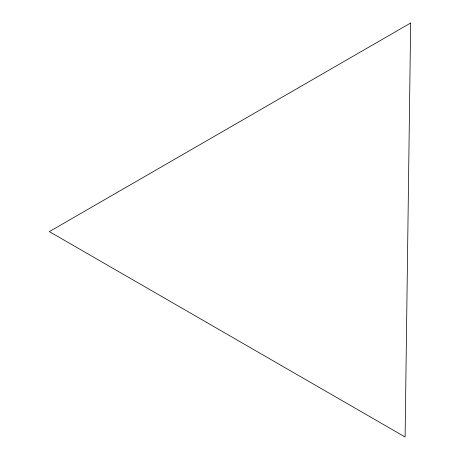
<?xml version="1.0" encoding="UTF-8"?>
<svg xmlns="http://www.w3.org/2000/svg" width="460" height="460" viewBox="0 0 460 460"><rect width="100%" height="100%" fill="white"/><g stroke="black" fill="none" stroke-linecap="round" stroke-linejoin="round"><path stroke-width="0.69" d="M410.659 23L405.099 437L49.341 231.604L410.659 23"/></g></svg>
